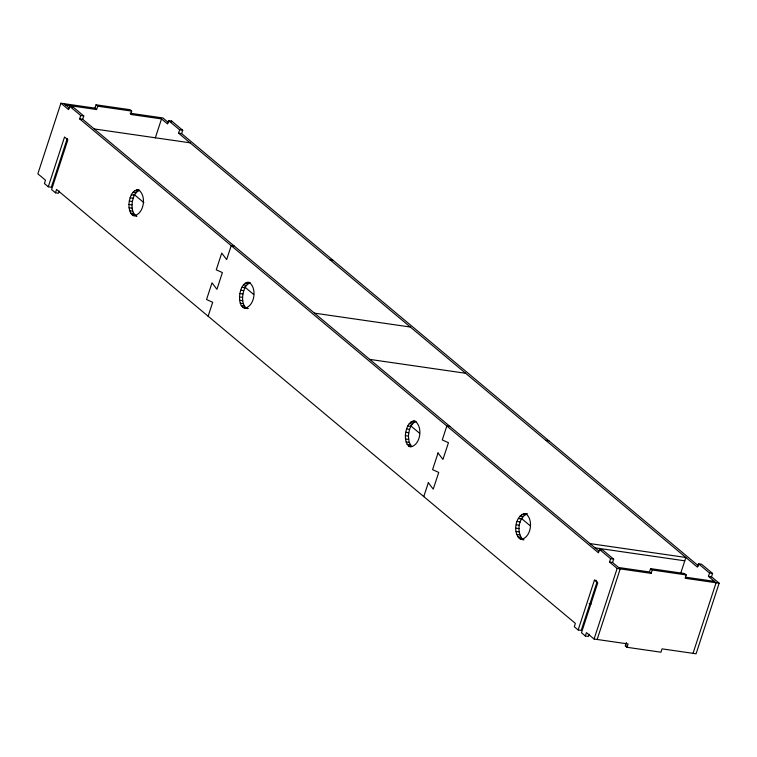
<?xml version="1.0" encoding="UTF-8"?>
<svg xmlns="http://www.w3.org/2000/svg" width="757" height="757" viewBox="0 0 757 757"><rect width="100%" height="100%" fill="white"/><g stroke="black" fill="none" stroke-linecap="round" stroke-linejoin="round"><path stroke-width="1.14" d="M128.936 204.466C129.343 198.854 131.368 189.827 138.361 189.808C146.915 195.211 144.237 214.259 133.838 215.726C129.532 213.966 128.964 208.525 128.936 204.466L132.002 204.901C132.021 208.97 132.589 214.411 136.894 216.161L133.838 215.726M132.002 204.901C132.418 199.441 133.98 192.552 139.581 190.244L136.525 189.799M239.515 296.952C239.922 291.341 241.947 282.314 248.939 282.295C257.484 287.698 254.806 306.746 244.407 308.213C240.101 306.453 239.534 301.012 239.515 296.952L242.571 297.397C242.6 301.456 243.167 306.897 247.473 308.657M242.571 297.397C242.988 291.937 244.549 285.039 250.151 282.73L247.094 282.295M405.373 435.682C405.78 430.071 407.805 421.043 414.798 421.024C423.343 426.428 420.665 445.476 410.275 446.942C405.97 445.192 405.402 439.751 405.373 435.682L408.43 436.127L409.177 442.381L411.647 446.498L408.591 446.062M408.43 436.127C408.846 430.667 410.408 423.769 416.019 421.469L412.953 421.024M523.958 539.883C510.701 538.956 514.58 511.353 527.459 513.814M519.207 538.558L522.273 538.993C516.586 531.878 518.375 518.365 526.635 513.965L523.579 513.52M94.947 108.137L96.044 104.797L97.7 106.188L96.603 109.528L94.947 108.137L60.92 103.217L37.85 173.807L45.496 180.204L44.408 183.544L48.278 186.78L51.334 187.225L67.241 138.55M598.806 550.973L82.683 119.303L83.781 115.963L72.719 106.718L69.663 106.273L68.565 109.614L60.92 103.217M72.379 107.759L72.719 106.718M48.278 186.78L64.544 136.998L67.865 139.78L51.59 189.562L55.46 192.798L58.526 193.234L59.254 191.01M55.46 192.798L56.557 189.449L575.377 623.38L574.289 626.73L578.159 629.966L581.215 630.411L597.122 581.736M597.141 639.476L620.22 568.886L612.564 562.489L613.662 559.149L602.6 549.894L599.544 549.45L598.456 552.799L79.627 118.868L80.715 115.518L69.663 106.273M96.044 104.797L130.024 109.708L131.68 111.099L130.592 114.439L161.515 118.915L155.289 137.963M698.645 566.037L181.623 133.62L182.711 130.27L171.659 121.025L168.593 120.581L167.505 123.921L159.859 117.524M171.309 122.066L171.659 121.025M626.408 642.561L625.32 645.901L626.976 647.292L660.956 652.203L662.053 648.863L696.08 653.783L719.15 583.193L711.504 576.796L712.592 573.456L701.54 564.202L698.484 563.766L697.386 567.107L178.557 133.175L179.655 129.835L168.593 120.581M208.137 316.237L212.689 302.308L206.547 299.535L212.017 282.825L216.937 289.306L222.397 272.586L216.265 269.823L221.725 253.103L226.655 259.585L231.207 245.647L234.263 246.091M423.75 496.592L428.358 482.663M438.066 452.941L432.559 469.652L438.738 472.434L433.231 489.145L428.301 482.663M578.159 629.966L594.425 580.184L596.469 580.477M589.135 634.186L588.407 636.419L585.341 635.975L586.438 632.634L594.084 639.031L628.073 643.942L626.976 647.292M651.143 573.361L649.478 571.97L650.575 568.63L652.231 570.012L651.143 573.361L617.154 568.441L609.508 562.044L610.606 558.704L599.544 549.45M594.084 639.031L617.154 568.441M680.798 572.983L685.87 557.474L589.996 543.602M650.575 568.63L684.555 573.541L686.221 574.932L685.123 578.272L719.15 583.193M693.024 653.338L716.094 582.748L708.448 576.351L709.536 573.011L698.484 563.766M520.892 539.438C531.291 537.972 533.969 518.923 525.415 513.52M97.7 106.188L131.68 111.099M130.081 113.219L162.916 117.969L168.65 122.766M65.641 105.053L96.603 109.528M80.715 115.518L83.781 115.963M179.655 129.835L182.711 130.27M79.627 118.868L82.683 119.303M178.557 133.175L181.623 133.62M94.256 128.945L190.13 142.818M134.651 190.688L137.717 191.124M132.882 192.392L135.948 192.827M131.34 194.804L134.396 195.24M130.109 197.757L133.166 198.202M129.296 201.05L132.352 201.494M129.078 207.759L132.134 208.203M129.684 210.72L132.749 211.156M130.734 213.133L133.8 213.569M132.153 214.837L135.21 215.281M330.137 259.963L333.194 260.399M245.23 283.175L248.287 283.62M243.461 284.878L246.517 285.323M241.909 287.291L244.965 287.736M240.688 290.243L243.745 290.688M239.865 293.536L242.921 293.981M239.647 300.245L242.704 300.69M314.477 313.152L410.351 327.024M240.262 303.207L243.319 303.642M241.313 305.62L244.369 306.065M242.723 307.323L245.788 307.768M246.252 308.213L248.287 308.506M244.407 308.213L246.451 308.506M369.766 359.395L465.64 373.267M449.932 426.456L446.819 426.002L442.268 439.931L448.456 442.713L442.94 459.423L438.019 452.941M545.759 440.309L548.863 440.763M411.089 421.904L414.145 422.349M409.319 423.608L412.376 424.052M407.768 426.021L410.824 426.465M406.547 428.973L409.603 429.418M405.724 432.275L408.789 432.711M405.506 438.984L408.562 439.42M406.121 441.937L409.177 442.381M407.171 444.35L410.228 444.794M521.715 514.4L524.771 514.845M519.945 516.104L523.002 516.548M518.394 518.517L521.45 518.961M517.163 521.469L520.229 521.914M516.35 524.771L519.406 525.207M516 528.178L519.056 528.623M516.132 531.48L519.188 531.916M516.747 534.433L519.804 534.877M594.747 547.794L684.773 560.814M517.797 536.845L520.854 537.29M610.606 558.704L613.662 559.149M709.536 573.011L712.592 573.456M609.508 562.044L612.564 562.489M708.448 576.351L711.504 576.796M652.231 570.012L686.221 574.932M618.554 567.495L649.478 571.97M685.757 577.222L714.428 581.367M589.135 603.783L591.132 604.077M625.32 645.901L627.581 646.232M63.976 103.662L69.237 108.062M133.904 194.284L143.877 202.63M244.539 286.827L253.604 294.407M410.493 425.633L419.567 433.222M521.128 518.176L530.203 525.765M594.425 580.184L597.746 582.956L581.471 632.738L585.341 635.975"/></g></svg>
